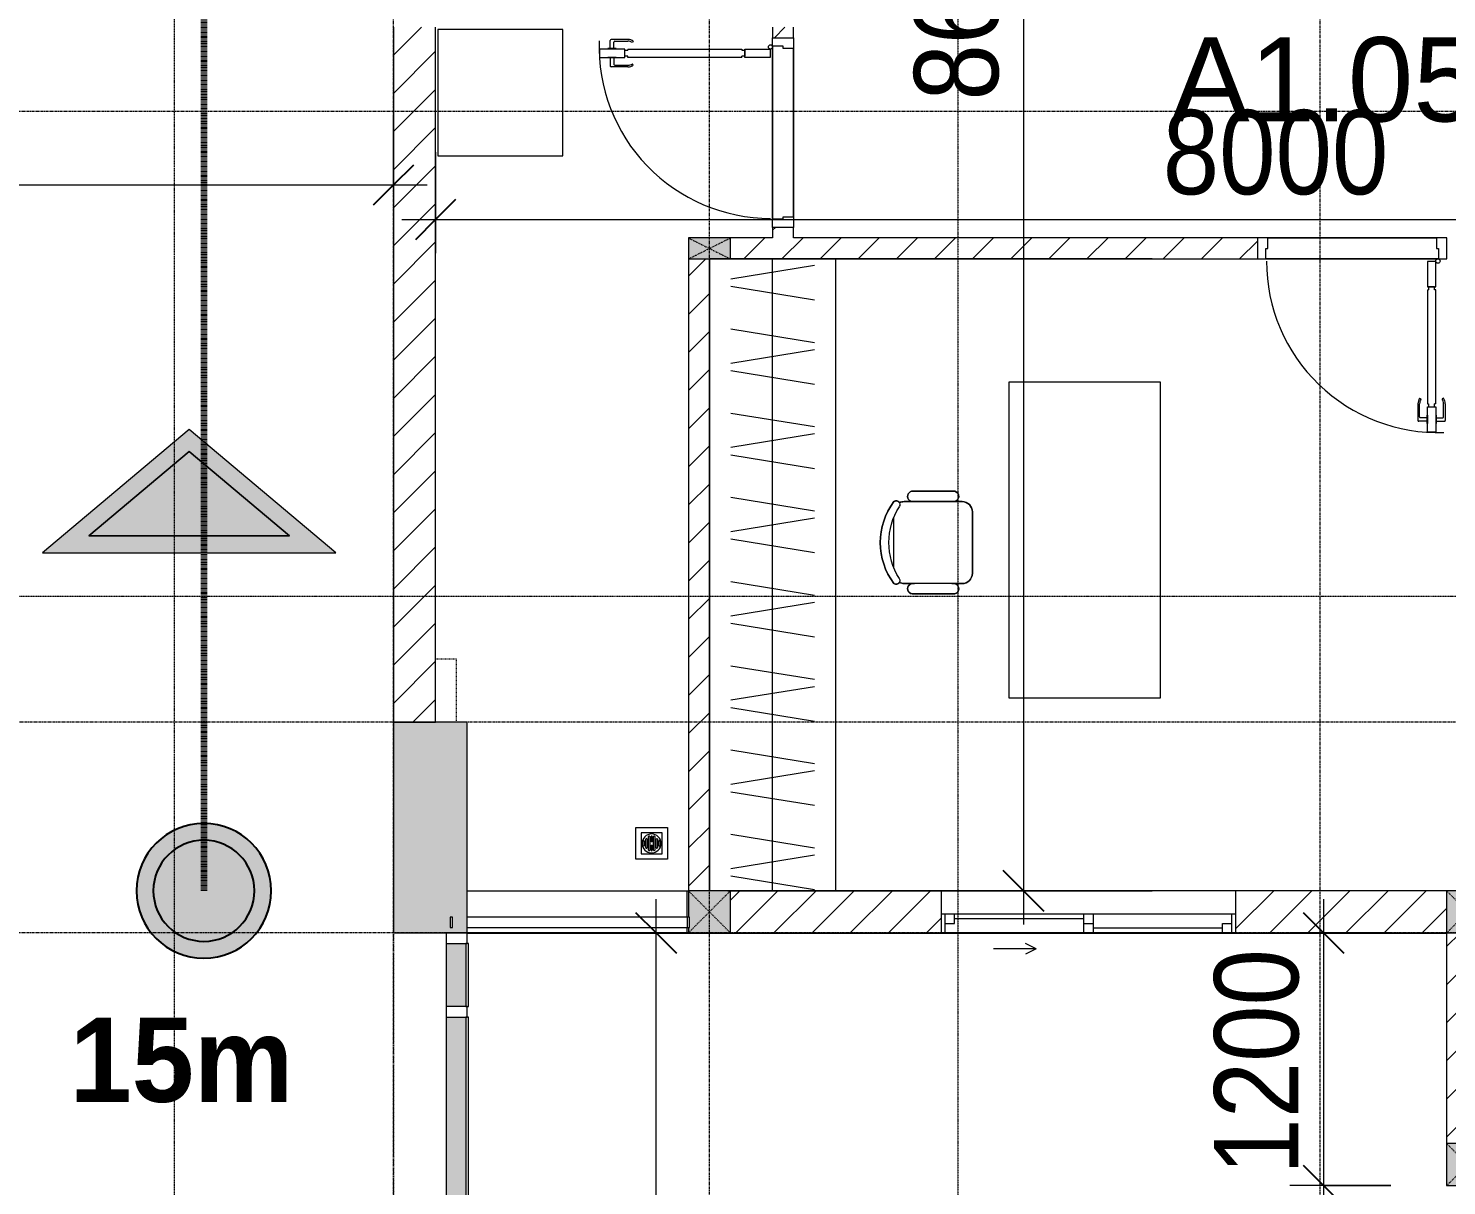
# Model space of a CAD drawing. Header units: millimetres. Extents: x 1591 to 239243, y -15958 to 82755.
# Drawn here: x 144718 to 151451, y 23337 to 28832 of the extents above; entities that cross this region are included whole.
import ezdxf

# ---------------------------------------------------------------- set-up
doc = ezdxf.new("R2010")
doc.units = ezdxf.units.MM
for name, pattern in [('1 NÉT CALL OUT', [6, 3, -3]), ('Dash 1_8_', [6.35, 3.175, -3.175]), ('Dash Dot 3_16_', [7.9375, 4.7625, -1.5875, 0, -1.5875]), ('Dash_2_', [6, 3, -3]), ('Grid Line', [22.225, 12.7, -3.175, 3.175, -3.175])]:
    doc.linetypes.add(name, pattern=pattern)
for name, color, linetype, lineweight in [('0-1', 250, 'Continuous', 5), ('A-ANNO-DIMS', 211, 'Continuous', 9), ('A-ANNO-DIMS-160', 211, 'Continuous', 9), ('A-ANNO-NOTE', 131, 'Continuous', 9), ('A-ANNO-NOTE-1', 131, 'Continuous', 25), ('A-AREA', 32, 'Dash 1_8_', 9), ('A-AREA-IDEN', 2, 'Continuous', 9), ('A-DETL-3', 90, '1 NÉT CALL OUT', 100), ('A-DETL-GENF-1', 9, 'Continuous', 9), ('A-DOOR-1', 254, 'Continuous', 9), ('A-DOOR-2', 9, 'Continuous', 9), ('A-FLOR-1', 7, 'Continuous', 9), ('A-FLOR-2', 9, 'Continuous', 9), ('A-FLOR-HRAL-1', 254, 'Continuous', 9), ('A-FLOR-HRAL-2', 9, 'Continuous', 9), ('A-GLAZ', 151, 'Continuous', 9), ('A-GLAZ-CURT', 52, 'Continuous', 9), ('A-GLAZ-CWMG', 51, 'Continuous', 9), ('A-GLAZ-CWMG-1', 51, 'Continuous', 18), ('A-WALL-1', 253, 'Continuous', 18), ('A-WALL-2', 9, 'Continuous', 9), ('A-WALL-3', 113, 'Continuous', 18), ('A-WALL-PATT-1', 10, 'Continuous', 9), ('A-WALL-PATT-2', 111, 'Continuous', 9), ('G-ANNO-SYMB-1', 111, 'Dash Dot 3_16_', 18), ('G-ANNO-TEXT-2', 142, 'Continuous', 9), ('G-IMPT-1', 254, 'Continuous', 9), ('I-FURN', 30, 'Continuous', 9), ('I-FURN-1', 254, 'Continuous', 9), ('M-EQPM-1', 254, 'Continuous', 9), ('S-COLS', 52, 'Continuous', 9), ('S-COLS-1', 52, 'Continuous', 5), ('S-COLS-2', 250, 'Continuous', 18), ('S-COLS-4', 254, 'Continuous', 9), ('S-COLS-5', 253, 'Continuous', 18), ('S-COLS-6', 52, 'Continuous', 18), ('S-COLS-HDLN', 52, 'Dash_2_', 9), ('S-COLS-HDLN-1', 9, 'Dash_2_', 9), ('S-GRID-1', 1, 'Grid Line', 9)]:
    doc.layers.add(name, color=color, linetype=linetype, lineweight=lineweight)
doc.styles.add('Arial_10', font='arial_0.ttf', dxfattribs={"width": 0.95, "height": 400})
doc.styles.add('Arial_9', font='arial_0.ttf', dxfattribs={"height": 400})
doc.styles.add('UTM Avo', font='UTM Avo.ttf', dxfattribs={"width": 0.9, "height": 400})
doc.dimstyles.new('1_Dim_chi_tiet_2_5', dxfattribs={"dimscale": 304.8, "dimtxt": 399.720379, "dimasz": 0.629921, "dimexe": 0.524934, "dimexo": 0.0625, "dimgap": 0.052493, "dimtad": 1, "dimdec": 0, "dimrnd": 5, "dimzin": 0, "dimdsep": 46, "dimtxsty": 'UTM Avo', "dimblk1": 'OBLIQUE', "dimblk2": 'OBLIQUE', "dimsah": 1, "dimcen": 0.09, "dimdle": 0.524934, "dimazin": 0, "dimtfac": 1, "dimtdec": 4, "dimtix": 1, "dimtmove": 0, "dimatfit": 3, "dimfxl": 1.049869, "dimfxlon": 1, "dimtvp": 1, "dimtolj": 1, "dimtzin": 0, "dimarcsym": 2})
doc.dimstyles.new('1_Dim_chi_tiet_2_5_1', dxfattribs={"dimscale": 304.8, "dimtxt": 399.720379, "dimasz": 0.629921, "dimexe": 0.524934, "dimexo": 0.0625, "dimgap": 0.052493, "dimtad": 1, "dimdec": 0, "dimrnd": 5, "dimzin": 0, "dimdsep": 46, "dimtxsty": 'UTM Avo', "dimblk1": 'OBLIQUE', "dimblk2": 'OBLIQUE', "dimsah": 1, "dimcen": 0.09, "dimdle": 0.524934, "dimazin": 0, "dimtfac": 1, "dimtdec": 4, "dimtix": 1, "dimtmove": 0, "dimatfit": 3, "dimfxl": 1.049869, "dimfxlon": 1, "dimtvp": 1, "dimtolj": 1, "dimtzin": 0, "dimarcsym": 2})
pattern_1 = [(45, (0, 0), (-90.50967, 90.50967), [])]
pattern_2 = [(45, (101998.83, 0), (-90.50967, 90.50967), [])]

# ---------------------------------------------------------------- blocks, each defined once
blk = doc.blocks.new('NCV_TKTC_KET CAU_rvt-1-TKCS_MB TẦNG 5')
at = {"layer": 'S-COLS-1'}
h = blk.add_hatch(color=256, dxfattribs=at)
h.paths.add_polyline_path([(44802.6, 24536.9), (44802.6, 25536.9), (44452.6, 25536.9), (44453.3, 24536.9), (44732.6, 24536.9)])
h.paths.add_polyline_path([(44732.6, 24561.9), (44722.6, 24561.9), (44722.6, 24611.9), (44732.6, 24611.9)])
at = {"layer": 'A-FLOR-1'}
for p, q in [((44802.6, 24535.3), (45853.6, 24535.3)), ((45853.6, 24535.3), (49452.6, 24535.3))]:
    blk.add_line(p, q, dxfattribs=at)
at = {"layer": 'S-COLS-2'}
for p, q in [((44802.6, 25536.9), (44452.6, 25536.9)), ((44452.6, 25536.9), (44452.6, 24536.9)), ((44802.6, 24536.9), (44802.6, 25536.9)), ((44452.6, 24536.9), (44802.6, 24536.9))]:
    blk.add_line(p, q, dxfattribs=at)
blk = doc.blocks.new('DOOR_CW_01 CANH MO-PANEL KINH - DIW_01-900x2200-CỬA GỖ VÂN LAMINATE-553393-TKCS_MB TẦNG 5')
at = {"layer": 'A-DETL-GENF-1'}
for p, q in [((-442, 737), (-442, 816.5)), ((-399, 820.5), (-438, 820.5)), ((-399, 831.8), (-397, 831.8)), ((-399, 792.2), (-399, 831.8)), ((-397, 872), (-357, 872)), ((-397, 752), (-397, 872)), ((-397, 792.2), (-397, 831.8)), ((-357, 872), (-357, 752)), ((-357, 792.2), (-357, 831.8)), ((-355, 831.8), (-357, 831.8)), ((-355, 792.2), (-355, 831.8)), ((-355, 820.5), (-316, 820.5)), ((-312, 737), (-312, 816.5)), ((-434, 799.5), (-434, 737)), ((-399, 803.5), (-430, 803.5)), ((-397, 792.2), (-399, 792.2)), ((-357, 752), (-397, 752)), ((-363, 752), (-391, 752)), ((-391, 752), (-391, 738)), ((-363, 738), (-363, 752)), ((-357, 792.2), (-355, 792.2)), ((-355, 803.5), (-324, 803.5)), ((-320, 799.5), (-320, 737)), ((-433.9, 711.2), (-427.3, 715.8)), ((-397, 738), (-391, 738)), ((-397, 738), (-397, 196)), ((-357, 738), (-363, 738)), ((-357, 196), (-357, 738)), ((-320.1, 711.2), (-326.7, 715.8)), ((-397, 196), (-391, 196)), ((-357, 182), (-397, 182)), ((-397, 182), (-397, 62)), ((-391, 196), (-391, 182)), ((-391, 182), (-363, 182)), ((-357, 196), (-363, 196)), ((-363, 182), (-363, 196)), ((-357, 62), (-357, 182)), ((-397, 62), (-357, 62))]:
    blk.add_line(p, q, dxfattribs=at)
blk.add_circle((-407, 60), 10, dxfattribs=at)
for centre, radius, start, end in [((-438, 816.5), 4, 90, 180), ((-407, 60), 814, 360, 92), ((-316, 816.5), 4, 0, 90), ((-430, 799.5), 4, 90, 180), ((-324, 799.5), 4, 360, 90), ((-397, 737), 45, 180, 215), ((-397, 737), 37, 180, 215), ((-357, 737), 37, 325, 0), ((-357, 737), 45, 325, 0)]:
    blk.add_arc(centre, radius, start, end, dxfattribs=at)
at = {"layer": 'A-DOOR-2'}
for p, q in [((-410, 50), (-450, 50)), ((-450, 50), (-450, -50)), ((-410, 0), (-410, 50)), ((-400, 0), (-410, 0)), ((-407, 50), (-382, 50)), ((-400, -50), (-400, 0)), ((410, 0), (400, 0)), ((400, 0), (400, -50)), ((450, 50), (410, 50)), ((410, 50), (410, 0)), ((450, -50), (450, 50)), ((-450, -50), (-400, -50)), ((400, -50), (450, -50))]:
    blk.add_line(p, q, dxfattribs=at)
blk = doc.blocks.new('TU DO LV A - TU DO LV A-885793-TKCS_MB TẦNG 5')
at = {"layer": 'I-FURN'}
for p, q in [((4.3, 101), (68.9, 499)), ((169, 101), (104.4, 499)), ((202.5, 101), (267.1, 499)), ((404.3, 101), (468.9, 499)), ((569, 101), (504.4, 499)), ((602.5, 101), (667.1, 499)), ((804.3, 101), (868.9, 499)), ((969, 101), (904.4, 499)), ((1002.5, 101), (1067.1, 499)), ((1204.3, 101), (1268.9, 499)), ((1369, 101), (1304.4, 499)), ((1402.5, 101), (1467.1, 499)), ((1604.3, 101), (1668.9, 499)), ((1769, 101), (1704.4, 499)), ((1802.5, 101), (1867.1, 499)), ((2004.3, 101), (2068.9, 499)), ((2169, 101), (2104.4, 499)), ((2202.5, 101), (2267.1, 499)), ((2404.3, 101), (2468.9, 499)), ((2569, 101), (2504.4, 499)), ((2602.5, 101), (2667.1, 499)), ((2804.3, 101), (2868.9, 499)), ((2969, 101), (2904.4, 499)), ((0, 300), (3000, 300)), ((0, 0), (3000, 0))]:
    blk.add_line(p, q, dxfattribs=at)
at = {"layer": 'I-FURN-1'}
blk.add_line((0, 0), (3000, 0), dxfattribs=at)
blk = doc.blocks.new('BAN LV A - BAN LV A_dwg_ban hoc2-348006-TKCS_MB TẦNG 5')
at = {"layer": 'I-FURN'}
for p, q in [((145.8, 437.4), (-145.8, 437.4)), ((-243, 354.4), (-243, 162)), ((-194.4, 388.8), (-194.4, 113.4)), ((194.4, 113.4), (194.4, 388.8)), ((194.4, 351.4), (194.4, 150.8)), ((243.7, 162), (243.7, 354.4)), ((-120.5, 64.8), (120.5, 64.8))]:
    blk.add_line(p, q, dxfattribs=at)
at = {"layer": 'I-FURN', "flags": 128}
blk.add_lwpolyline([(-737.8, 610.5), (-737.8, 1330.5), (-154.9, 1330.5), (762.2, 1330.5), (762.2, 610.5)], close=True, dxfattribs=at)
at = {"layer": 'I-FURN'}
for centre, radius, start, end in [((-145.8, 388.8), 48.6, 90, 180), ((145.8, 388.8), 48.6, 360, 90), ((-218.7, 347.3), 25.3, 343.7398, 163.7398), ((219.4, 347.3), 25.3, 16.2602, 170.70537), ((-218.7, 154.9), 25.3, 163.7398, 16.2602), ((219.4, 154.9), 25.3, 189.29463, 16.2602), ((-180.2, 75.4), 17.8, 57.97259, 216.69006), ((-145.8, 113.4), 48.6, 180, 207.58444), ((0, 359.3), 318.2, 237.57575, 302.42425), ((180.2, 75.4), 17.8, 323.30994, 122.02741), ((145.8, 113.4), 48.6, 332.41556, 0), ((0, 324), 324, 233.1301, 306.8699)]:
    blk.add_arc(centre, radius, start, end, dxfattribs=at)
blk = doc.blocks.new('BAN LV A - BAN LV A_dwg-348005-TKCS_MB TẦNG 5')
at = {"extrusion": (0, 0, -1), "zscale": -1, "rotation": 180}
blk.add_blockref('BAN LV A - BAN LV A_dwg_ban hoc2-348006-TKCS_MB TẦNG 5', (-729, 1383.7), dxfattribs=at)
blk = doc.blocks.new('BAN LV A - BAN LV A-348231-TKCS_MB TẦNG 5')
at = {"layer": 'I-FURN-1'}
for p, q in [((486, 1221.7), (486, 1029.3)), ((534.6, 1270.3), (534.6, 1235.9)), ((923.4, 1232.9), (923.4, 1270.3)), ((972.7, 1029.3), (972.7, 1221.7)), ((534.6, 1029.3), (534.6, 994.9)), ((923.4, 994.9), (923.4, 1032.3)), ((583.2, 946.3), (874.8, 946.3)), ((1491.2, 773.2), (-8.8, 773.2)), ((-8.8, 773.2), (-8.8, 53.2)), ((1491.2, 53.2), (1491.2, 773.2)), ((-8.8, 53.2), (1491.2, 53.2))]:
    blk.add_line(p, q, dxfattribs=at)
for centre, radius, start, end in [((729, 1059.7), 324, 53.1301, 126.8699), ((548.9, 1308.3), 17.8, 143.30994, 240.59603), ((583.2, 1270.3), 48.6, 152.41556, 180), ((909.2, 1308.3), 17.8, 299.40397, 36.69006), ((874.8, 1270.3), 48.6, 360, 27.58444), ((510.3, 1228.8), 25.3, 16.2602, 196.2602), ((948.4, 1228.8), 25.3, 343.7398, 170.70537), ((510.3, 1036.4), 25.3, 196.2602, 343.7398), ((948.4, 1036.4), 25.3, 189.29463, 343.7398), ((583.2, 994.9), 48.6, 180, 270), ((874.8, 994.9), 48.6, 270, 360)]:
    blk.add_arc(centre, radius, start, end, dxfattribs=at)
blk.add_blockref('BAN LV A - BAN LV A_dwg-348005-TKCS_MB TẦNG 5', (0, 0))
blk = doc.blocks.new('MAY GIAT - MAY GIAT_dwg-348053-TKCS_MB TẦNG 5')
at = {"layer": 'G-IMPT-1', "flags": 128}
blk.add_lwpolyline([(5, 596.6), (5, 2.3), (605, 2.3), (605, 596.6)], close=True, dxfattribs=at)
blk = doc.blocks.new('MAY GIAT - MAY GIAT-348233-TKCS_MB TẦNG 5')
at = {"layer": 'I-FURN-1'}
for p, q in [((5, 596.6), (5, 2.3)), ((605, 596.6), (5, 596.6)), ((605, 2.3), (605, 596.6)), ((5, 2.3), (605, 2.3))]:
    blk.add_line(p, q, dxfattribs=at)
blk.add_blockref('MAY GIAT - MAY GIAT_dwg-348053-TKCS_MB TẦNG 5', (0, 0))
blk = doc.blocks.new('THU NUOC - THU NUOC-455054-TKCS_MB TẦNG 5')
at = {"layer": 'M-EQPM-1'}
for p, q in [((-66.3, -70.6), (-66.3, 79.4)), ((-66.3, 79.4), (83.7, 79.4)), ((83.7, 79.4), (83.7, -70.6)), ((58.7, 54.4), (-41.3, 54.4)), ((-41.3, 54.4), (-41.3, -45.6)), ((-23.3, 19.6), (40.9, 19.6)), ((40.9, 13.6), (-23.3, 13.6)), ((-23.3, 7.2), (0.7, 7.2)), ((0.7, 1.2), (-23.3, 1.2)), ((-11, 32.1), (28.5, 32.1)), ((28.5, 26.1), (-11, 26.1)), ((-1.1, 44.5), (18.5, 44.5)), ((18.5, 38.5), (-1.1, 38.5)), ((0.7, 7.2), (0.7, 1.2)), ((16.7, 1.2), (16.7, 7.2)), ((16.7, 7.2), (40.9, 7.2)), ((40.9, 1.2), (16.7, 1.2)), ((58.7, -45.6), (58.7, 54.4)), ((-41.3, -45.6), (58.7, -45.6)), ((-23.3, -4.8), (40.9, -4.8)), ((40.9, -10.8), (-23.3, -10.8)), ((-11, -17.3), (28.5, -17.3)), ((28.5, -23.3), (-11, -23.3)), ((-1.1, -29.6), (18.5, -29.6)), ((18.5, -35.6), (-1.1, -35.6)), ((83.7, -70.6), (-66.3, -70.6))]:
    blk.add_line(p, q, dxfattribs=at)
for centre, radius, start, end in [((8.7, 4.4), 45, 0, 180), ((8.7, 4.4), 45, 360, 180), ((8.7, 4.4), 45, 180, 0), ((8.7, 4.4), 45, 180, 360), ((-23.3, 16.6), 3, 90, 270), ((-23.3, 4.2), 3, 90, 270), ((-11, 29.1), 3, 90, 270), ((-1.1, 41.5), 3, 90, 270), ((18.5, 41.5), 3, 270, 90), ((28.5, 29.1), 3, 270, 90), ((40.9, 16.6), 3, 270, 90), ((40.9, 4.2), 3, 270, 90), ((-23.3, -7.8), 3, 90, 270), ((-11, -20.3), 3, 90, 270), ((-1.1, -32.6), 3, 90, 270), ((18.5, -32.6), 3, 270, 90), ((28.5, -20.3), 3, 270, 90), ((40.9, -7.8), 3, 270, 90)]:
    blk.add_arc(centre, radius, start, end, dxfattribs=at)
blk = doc.blocks.new('Railing - 50 x 10mm-901205-TKCS_MB TẦNG 5')
at = {"layer": 'A-FLOR-HRAL-2'}
for p, q in [((25, 5), (-25, 5)), ((-25, 5), (-25, -5)), ((25, -5), (25, 5)), ((-25, -5), (25, -5))]:
    blk.add_line(p, q, dxfattribs=at)
blk = doc.blocks.new('Railing - Railing-993225-TKCS_MB TẦNG 5')
at = {"layer": 'A-FLOR-HRAL-2'}
for p, q in [((22939.1, 15351.2), (21894.1, 15351.2)), ((21894.1, 15301.2), (22939.1, 15301.2))]:
    blk.add_line(p, q, dxfattribs=at)
at = {"rotation": 90.00000000000037}
for p in [(21819.1, 15326.2), (22944.1, 15326.2)]:
    blk.add_blockref('Railing - 50 x 10mm-901205-TKCS_MB TẦNG 5', p, dxfattribs=at)
blk = doc.blocks.new('G1_SOF - BO TRU - 100x200-745959-TKCS_MB TẦNG 5')
at = {"layer": 'S-COLS'}
blk.add_hatch(color=256, dxfattribs=at).paths.add_polyline_path([(-50, 100), (-50, -100), (50, -100), (50, 100)])
at = {"layer": 'S-COLS-5'}
for p, q in [((50, 100), (-50, 100)), ((-50, 100), (-50, -100)), ((50, -100), (50, 100)), ((-50, -100), (50, -100))]:
    blk.add_line(p, q, dxfattribs=at)
at = {"layer": 'S-COLS-HDLN-1'}
for p, q in [((50, 100), (-50, -100)), ((-50, 100), (50, -100))]:
    blk.add_line(p, q, dxfattribs=at)
blk = doc.blocks.new('DOOR_CW_01 CANH MO-PANEL KINH - DIG_01-900x2200-CỬA NHÔM KÍNH-901215-TKCS_MB TẦNG 5')
at = {"layer": 'A-DETL-GENF-1'}
for p, q in [((-397, -182), (-397, -62)), ((-397, -62), (-357, -62)), ((-357, -62), (-357, -182)), ((-357, -182), (-397, -182)), ((-397, -196), (-391, -196)), ((-397, -738), (-397, -196)), ((-391, -196), (-391, -182)), ((-391, -182), (-363, -182)), ((-363, -182), (-363, -196)), ((-357, -196), (-363, -196)), ((-357, -196), (-357, -738)), ((-442, -737), (-442, -816.5)), ((-434, -799.5), (-434, -737)), ((-433.9, -711.2), (-427.3, -715.8)), ((-397, -738), (-391, -738)), ((-391, -752), (-391, -738)), ((-357, -738), (-363, -738)), ((-363, -738), (-363, -752)), ((-320.1, -711.2), (-326.7, -715.8)), ((-320, -799.5), (-320, -737)), ((-312, -737), (-312, -816.5)), ((-399, -803.5), (-430, -803.5)), ((-399, -792.2), (-399, -831.8)), ((-397, -792.2), (-399, -792.2)), ((-357, -752), (-397, -752)), ((-397, -752), (-397, -872)), ((-397, -792.2), (-397, -831.8)), ((-363, -752), (-391, -752)), ((-357, -872), (-357, -752)), ((-357, -792.2), (-357, -831.8)), ((-357, -792.2), (-355, -792.2)), ((-355, -792.2), (-355, -831.8)), ((-355, -803.5), (-324, -803.5)), ((-399, -820.5), (-438, -820.5)), ((-399, -831.8), (-397, -831.8)), ((-397, -872), (-357, -872)), ((-355, -831.8), (-357, -831.8)), ((-355, -820.5), (-316, -820.5))]:
    blk.add_line(p, q, dxfattribs=at)
blk.add_circle((-407, -60), 10, dxfattribs=at)
for centre, radius, start, end in [((-407, -60), 814, 268, 0), ((-397, -737), 45, 145, 180), ((-397, -737), 37, 145, 180), ((-357, -737), 37, 0, 35), ((-357, -737), 45, 360, 35), ((-430, -799.5), 4, 180, 270), ((-324, -799.5), 4, 270, 0), ((-438, -816.5), 4, 180, 270), ((-316, -816.5), 4, 270, 0)]:
    blk.add_arc(centre, radius, start, end, dxfattribs=at)
at = {"layer": 'A-DOOR-2'}
for p, q in [((-450, -50), (-450, 50)), ((-450, 50), (-400, 50)), ((-400, 50), (-400, 0)), ((400, 0), (400, 50)), ((400, 50), (450, 50)), ((450, 50), (450, -50)), ((-410, -50), (-450, -50)), ((-410, 0), (-410, -50)), ((-400, 0), (-410, 0)), ((-407, -50), (-382, -50)), ((410, 0), (400, 0)), ((410, -50), (410, 0)), ((450, -50), (410, -50))]:
    blk.add_line(p, q, dxfattribs=at)
blk = doc.blocks.new('NCV_TKTC_TANG 5_rvt-1-TKCS_MB TẦNG 5')
at = {"layer": 'A-WALL-PATT-1'}
h = blk.add_hatch(dxfattribs=at)
h.set_pattern_fill('FP_1', color=256, style=0, pattern_type=2)
h.set_pattern_definition(pattern_1)
h.paths.add_polyline_path([(46352.6, 27836.9), (46352.6, 27886.9), (46252.6, 27886.9), (46252.6, 27836.9)])
h.paths.add_polyline_path([(46302.6, 28786.9), (46352.6, 28786.9), (46352.6, 28836.9), (46252.6, 28836.9), (46252.6, 28786.9), (46271.7, 28786.9)])
h = blk.add_hatch(dxfattribs=at)
h.set_pattern_fill('FP_1', color=256, style=0, pattern_type=2)
h.set_pattern_definition(pattern_1)
h.paths.add_polyline_path([(48055.3, 27736.9), (48554.2, 27736.9), (48554.2, 27836.9), (46052.6, 27836.9), (46052.6, 27736.9), (46552.6, 27736.9)])
h = blk.add_hatch(dxfattribs=at)
h.set_pattern_fill('FP_1', color=256, style=0, pattern_type=2)
h.set_pattern_definition(pattern_1)
h.paths.add_polyline_path([(45878, 24736.9), (45952.6, 24736.9), (45952.6, 27736.9), (45852.6, 27736.9), (45853.6, 24736.9)])
at = {"layer": 'A-FLOR-2'}
for p, q in [((46252.6, 28746.9), (46252.6, 27926.9)), ((46352.6, 28736.9), (46352.6, 27936.9)), ((46352.6, 27936.9), (46352.6, 28736.9)), ((48604.2, 27836.9), (49404.2, 27836.9)), ((49404.2, 27836.9), (48604.2, 27836.9)), ((46052.6, 27736.9), (45952.6, 27736.9)), ((45952.6, 27736.9), (45952.6, 24736.9)), ((46552.6, 27736.9), (46052.6, 27736.9)), ((48055.3, 27736.9), (46552.6, 27736.9)), ((49414.2, 27736.9), (48594.2, 27736.9)), ((48594.2, 27736.9), (49414.2, 27736.9)), ((45847.6, 24736.9), (45852.6, 24736.9)), ((46040.3, 24736.9), (46052.6, 24736.9)), ((46052.6, 24736.9), (46552.6, 24736.9)), ((46552.6, 24736.9), (47052.6, 24736.9)), ((47052.6, 24736.9), (48055.3, 24736.9))]:
    blk.add_line(p, q, dxfattribs=at)
at = {"layer": 'A-WALL-1'}
for p, q in [((46252.6, 28836.9), (46252.6, 28786.9)), ((46352.6, 28786.9), (46352.6, 28836.9)), ((46252.6, 27886.9), (46252.6, 27836.9)), ((46352.6, 27836.9), (46352.6, 27886.9)), ((46252.6, 27836.9), (46052.6, 27836.9)), ((48554.2, 27836.9), (46352.6, 27836.9)), ((45852.6, 27736.9), (45852.6, 24736.9)), ((45952.6, 24736.9), (45952.6, 27736.9)), ((46052.6, 27736.9), (48554.2, 27736.9))]:
    blk.add_line(p, q, dxfattribs=at)
at = {"layer": 'A-WALL-2'}
for p, q in [((46252.6, 27926.9), (46252.6, 28746.9)), ((46352.6, 28736.9), (46352.6, 27936.9)), ((48604.2, 27836.9), (49404.2, 27836.9)), ((49414.2, 27736.9), (48594.2, 27736.9)), ((44802.6, 24736.9), (45847.6, 24736.9)), ((45847.6, 24611.9), (45847.6, 24736.9)), ((45847.6, 24536.9), (44802.6, 24536.9)), ((45847.6, 24536.9), (45847.6, 24561.9))]:
    blk.add_line(p, q, dxfattribs=at)
at = {"layer": 'A-DOOR-1'}
for name, p, rotation in [('DOOR_CW_01 CANH MO-PANEL KINH - DIG_01-900x2200-CỬA NHÔM KÍNH-901215-TKCS_MB TẦNG 5', (46302.6, 28336.9), 269.9999999999993), ('DOOR_CW_01 CANH MO-PANEL KINH - DIW_01-900x2200-CỬA GỖ VÂN LAMINATE-553393-TKCS_MB TẦNG 5', (49004.2, 27786.9), 180)]:
    blk.add_blockref(name, p, dxfattribs=dict(at, rotation=rotation))
at = {"layer": 'A-FLOR-HRAL-1'}
blk.add_blockref('Railing - Railing-993225-TKCS_MB TẦNG 5', (22908.5, 9260.7), dxfattribs=at)
at = {"layer": 'I-FURN-1'}
for name, p, rotation in [('MAY GIAT - MAY GIAT-348233-TKCS_MB TẦNG 5', (45259.2, 28222), 90.00000000000021), ('TU DO LV A - TU DO LV A-885793-TKCS_MB TẦNG 5', (46552.6, 24736.9), 90.00000000000014), ('BAN LV A - BAN LV A-348231-TKCS_MB TẦNG 5', (48147.4, 25661.2), 89.99999999999991)]:
    blk.add_blockref(name, p, dxfattribs=dict(at, rotation=rotation))
at = {"layer": 'M-EQPM-1', "rotation": 90.00000000000011}
blk.add_blockref('THU NUOC - THU NUOC-455054-TKCS_MB TẦNG 5', (45682.6, 24953.1), dxfattribs=at)
at = {"layer": 'S-COLS-4', "rotation": 89.99999999999964}
blk.add_blockref('G1_SOF - BO TRU - 100x200-745959-TKCS_MB TẦNG 5', (45952.6, 27786.9), dxfattribs=at)
blk = doc.blocks.new('G1_SOF - BO TRU - 200x200-V14-TKCS_MB TẦNG 5')
at = {"layer": 'S-COLS'}
blk.add_hatch(color=256, dxfattribs=at).paths.add_polyline_path([(100, -100), (100, 100), (-100, 100), (-99, -25.1), (-95, -25.1), (-95.8, -75.1), (-100, -75.1), (-98.8, -100), (-95, -100)])
at = {"layer": 'S-COLS-6'}
for p, q in [((100, 100), (-100, 100)), ((-100, 100), (-100, -25.1)), ((100, -100), (100, 100)), ((-100, -75.1), (-100, -100)), ((-100, -100), (100, -100))]:
    blk.add_line(p, q, dxfattribs=at)
at = {"layer": 'S-COLS-HDLN'}
for p, q in [((100, 100), (-100, -100)), ((-100, 100), (100, -100))]:
    blk.add_line(p, q, dxfattribs=at)
blk = doc.blocks.new('G1_SOF - BO TRU - 200x200-V17-TKCS_MB TẦNG 5')
at = {"layer": 'S-COLS'}
blk.add_hatch(color=256, dxfattribs=at).paths.add_polyline_path([(-100, -100), (100, -99.6), (100, -74.6), (95, -73.3), (95, -24.6), (100, -24.6), (100, 100), (-100, 100), (-100, -100)])
at = {"layer": 'S-COLS-6'}
for p, q in [((100, 100), (-100, 100)), ((-100, 100), (-100, -100)), ((100, -24.6), (100, 100)), ((-100, -100), (100, -100)), ((100, -100), (100, -74.6))]:
    blk.add_line(p, q, dxfattribs=at)
at = {"layer": 'S-COLS-HDLN'}
for p, q in [((100, 100), (-100, -100)), ((-100, 100), (100, -100))]:
    blk.add_line(p, q, dxfattribs=at)
blk = doc.blocks.new('G1_SOF - BO TRU - 200x200-3055083-TKCS_MB TẦNG 5')
at = {"layer": 'S-COLS'}
blk.add_hatch(color=256, dxfattribs=at).paths.add_polyline_path([(100, -100), (100, 100), (-100, 100), (-100, -100), (8.4, -100)])
at = {"layer": 'S-COLS-6'}
for p, q in [((100, 100), (-100, 100)), ((-100, 100), (-100, -100)), ((100, -100), (100, 100)), ((-100, -100), (100, -100))]:
    blk.add_line(p, q, dxfattribs=at)
at = {"layer": 'S-COLS-HDLN'}
for p, q in [((100, 100), (-100, -100)), ((-100, 100), (100, -100))]:
    blk.add_line(p, q, dxfattribs=at)
blk = doc.blocks.new('1_FAMILY RVT - W01-WxH 1400x1400xmm-389822-TKCS_MB TẦNG 5')
at = {"layer": 'A-GLAZ'}
for p, q in [((248.4, 172.39), (299.2, 197.79)), ((248.4, 172.39), (299.2, 146.99)), ((248.4, 172.39), (451.6, 172.39)), ((-700, 96.19), (-700, -103.81)), ((700, 96.19), (-700, 96.19)), ((-700, 96.19), (-636.5, 96.19)), ((-680.95, 96.19), (-680.95, 7.29)), ((-636.5, 96.19), (-22.225, 96.19)), ((-636.5, 96.19), (-636.5, 51.74)), ((-636.5, 73.965), (-22.225, 73.965)), ((-22.225, 7.29), (-22.225, 96.19)), ((-22.225, 96.19), (22.225, 96.19)), ((22.225, 96.19), (680.95, 96.19)), ((22.225, 96.19), (22.225, 7.29)), ((680.95, 96.19), (700, 96.19)), ((680.95, 96.19), (680.95, 7.29)), ((700, -103.81), (700, 96.19)), ((-700, 7.29), (-680.95, 7.29)), ((-636.5, 51.74), (-680.95, 51.74)), ((-680.95, 7.29), (-22.225, 7.29)), ((22.225, 51.74), (-22.225, 51.74)), ((-22.225, 7.29), (22.225, 7.29)), ((22.225, 29.515), (636.5, 29.515)), ((22.225, 7.29), (636.5, 7.29)), ((636.5, 51.74), (636.5, 7.29)), ((680.95, 51.74), (636.5, 51.74)), ((636.5, 7.29), (700, 7.29)), ((-700, -103.81), (700, -103.81))]:
    blk.add_line(p, q, dxfattribs=at)
blk = doc.blocks.new('System Panel - Glazed-1286806-TKCS_MB TẦNG 5')
at = {"layer": 'A-GLAZ-CURT'}
for p, q in [((575, 6), (-575, 6)), ((-575, 6), (-575, -6)), ((575, -6), (575, 6)), ((-575, -6), (575, -6))]:
    blk.add_line(p, q, dxfattribs=at)
blk = doc.blocks.new('System Panel - Glazed-4731944-TKCS_MB TẦNG 5')
at = {"layer": 'A-GLAZ-CURT'}
for p, q in [((150, 6), (-150, 6)), ((-150, 6), (-150, -6)), ((150, -6), (150, 6)), ((-150, -6), (150, -6))]:
    blk.add_line(p, q, dxfattribs=at)
blk = doc.blocks.new('Rectangular Mullion - 50 x 100mm-1286802-TKCS_MB TẦNG 5')
at = {"layer": 'A-GLAZ-CWMG'}
blk.add_hatch(color=256, dxfattribs=at).paths.add_polyline_path([(44702.6, 20586.9), (44796.6, 20586.9), (44796.6, 21736.9), (44702.6, 21736.9), (44702.6, 20751.4)])
blk.add_line((44702.6, 21736.9), (44702.6, 20586.9), dxfattribs=at)
blk = doc.blocks.new('Rectangular Mullion - 50 x 100mm-4709708-TKCS_MB TẦNG 5')
at = {"layer": 'A-GLAZ-CWMG'}
blk.add_hatch(color=256, dxfattribs=at).paths.add_polyline_path([(44796.6, 24186.9), (44796.6, 24486.9), (44702.6, 24486.9), (44702.6, 24186.9)])
blk.add_line((44702.6, 24486.9), (44702.6, 24186.9), dxfattribs=at)
blk = doc.blocks.new('Rectangular Mullion - 50 x 100mm-1286808-TKCS_MB TẦNG 5')
at = {"layer": 'A-GLAZ-CWMG-1'}
for p, q in [((-50, 0), (0, 0)), ((-50, -100), (-50, 0)), ((0, 0), (0, -100)), ((0, -100), (-50, -100))]:
    blk.add_line(p, q, dxfattribs=at)
blk = doc.blocks.new('Rectangular Mullion - 50 x 100mm-1286804-TKCS_MB TẦNG 5')
at = {"layer": 'A-GLAZ-CWMG-1'}
for p, q in [((-25, 0), (25, 0)), ((-25, -100), (-25, 0)), ((25, 0), (25, -100)), ((25, -100), (-25, -100))]:
    blk.add_line(p, q, dxfattribs=at)
blk = doc.blocks.new('DIMBLOCK51-TKCS_MB TẦNG 5')
at = {"layer": 'A-ANNO-DIMS-160'}
for p, q in [((146651.4, 28244.6), (146651.4, 27764.6)), ((146651.4, 27924.6), (146651.4, 28244.6)), ((154651.4, 28244.6), (154651.4, 27764.6)), ((154651.4, 27924.6), (154651.4, 28244.6)), ((146491.4, 27924.6), (154811.4, 27924.6))]:
    blk.add_line(p, q, dxfattribs=at)
at = {"layer": 'A-ANNO-DIMS-160', "lineweight": 25}
for p, q in [((146651.4, 27924.6), (146747.4, 28020.6)), ((154651.4, 27924.6), (154747.4, 28020.6)), ((146651.4, 27924.6), (146555.4, 27828.6)), ((154651.4, 27924.6), (154555.4, 27828.6))]:
    blk.add_line(p, q, dxfattribs=at)
at = {"layer": 'A-ANNO-DIMS-160', "color": 0, "insert": (150103.6, 28444.2), "char_height": 400, "width": 1314.636, "attachment_point": 1, "line_spacing_factor": 1.110334, "style": 'UTM Avo'}
blk.add_mtext('8000', dxfattribs=at)
blk = doc.blocks.new('_Oblique')
at = {"color": 0, "linetype": 'ByBlock', "lineweight": -2}
blk.add_line((-0.5, -0.5), (0.5, 0.5), dxfattribs=at)
blk = doc.blocks.new('DIMBLOCK59-TKCS_MB TẦNG 5')
at = {"layer": 'A-ANNO-DIMS-160'}
for p, q in [((149442.6, 33496.9), (149442.6, 24576.9)), ((149762.6, 33336.9), (149282.6, 33336.9)), ((149442.6, 33336.9), (149762.6, 33336.9)), ((149762.6, 24736.9), (149282.6, 24736.9)), ((149442.6, 24736.9), (149762.6, 24736.9))]:
    blk.add_line(p, q, dxfattribs=at)
at = {"layer": 'A-ANNO-DIMS-160', "lineweight": 25}
for p, q in [((149442.6, 33336.9), (149346.6, 33432.9)), ((149442.6, 33336.9), (149538.6, 33240.9)), ((149442.6, 24736.9), (149346.6, 24832.9)), ((149442.6, 24736.9), (149538.6, 24640.9))]:
    blk.add_line(p, q, dxfattribs=at)
at = {"layer": 'A-ANNO-DIMS-160', "color": 0, "insert": (148922.9, 28489.2), "char_height": 400, "width": 1314.636, "attachment_point": 1, "rotation": 90, "line_spacing_factor": 1.110334, "style": 'UTM Avo'}
blk.add_mtext('8600', dxfattribs=at)
blk = doc.blocks.new('DIMBLOCK237-TKCS_MB TẦNG 5')
at = {"layer": 'A-ANNO-DIMS-160'}
for p, q in [((140851.4, 28408.5), (140851.4, 27928.5)), ((140851.4, 28088.5), (140851.4, 28408.5)), ((146451.4, 28408.5), (146451.4, 27928.5)), ((146451.4, 28088.5), (146451.4, 28408.5)), ((140851.4, 28088.5), (146611.4, 28088.5))]:
    blk.add_line(p, q, dxfattribs=at)
at = {"layer": 'A-ANNO-DIMS-160', "lineweight": 25}
for p, q in [((140851.4, 28088.5), (140947.4, 28184.5)), ((146451.4, 28088.5), (146547.4, 28184.5)), ((140851.4, 28088.5), (140755.4, 27992.5)), ((146451.4, 28088.5), (146355.4, 27992.5))]:
    blk.add_line(p, q, dxfattribs=at)
at = {"layer": 'A-ANNO-DIMS-160', "color": 0, "insert": (143103.6, 28608.1), "char_height": 400, "width": 1314.636, "attachment_point": 1, "line_spacing_factor": 1.110334, "style": 'UTM Avo'}
blk.add_mtext('5600', dxfattribs=at)
blk = doc.blocks.new('DIMBLOCK238-TKCS_MB TẦNG 5')
at = {"layer": 'A-ANNO-DIMS-160'}
for p, q in [((147698.5, 17076.9), (147698.5, 24696.9)), ((147378.5, 24536.9), (147858.5, 24536.9)), ((147698.5, 24536.9), (147378.5, 24536.9)), ((147378.5, 17236.9), (147858.5, 17236.9)), ((147698.5, 17236.9), (147378.5, 17236.9))]:
    blk.add_line(p, q, dxfattribs=at)
at = {"layer": 'A-ANNO-DIMS-160', "lineweight": 25}
for p, q in [((147698.5, 24536.9), (147602.5, 24632.9)), ((147698.5, 24536.9), (147794.5, 24440.9)), ((147698.5, 17236.9), (147602.5, 17332.9)), ((147698.5, 17236.9), (147794.5, 17140.9))]:
    blk.add_line(p, q, dxfattribs=at)
at = {"layer": 'A-ANNO-DIMS-160', "color": 0, "insert": (147178.8, 20339.2), "char_height": 400, "width": 1314.636, "attachment_point": 1, "rotation": 90, "line_spacing_factor": 1.110334, "style": 'UTM Avo'}
blk.add_mtext('7300', dxfattribs=at)
blk = doc.blocks.new('HDNDCT_DIEM THOAT HIEM XA NHAT - HDNDCT_DIEM THOAT HIEM XA NHAT-1614703-TKCS_MB TẦNG 5')
at = {"layer": 'A-ANNO-NOTE'}
h = blk.add_hatch(color=256, dxfattribs=at)
edge = h.paths.add_edge_path()
edge.add_arc((0, 0), 2, 0, 180)
edge.add_arc((0, 0), 2, 180, 360)
edge = h.paths.add_edge_path()
edge.add_arc((0, 0), 1.5, 180, 360)
edge.add_arc((0, 0), 1.5, 360, 540)
h = blk.add_hatch(color=256, dxfattribs=at)
edge = h.paths.add_edge_path()
edge.add_arc((0, 0), 1.5, 0, 180)
edge.add_arc((0, 0), 1.5, 180, 360)
at = {"layer": 'A-ANNO-NOTE-1'}
for radius, start, end in [(2, 360, 180), (1.5, 0, 180), (1.5, 360, 180), (2, 180, 360), (1.5, 180, 0), (1.5, 180, 360)]:
    blk.add_arc((0, 0), radius, start, end, dxfattribs=at)
blk = doc.blocks.new('HDNDCT_MŨI TÊN THOÁT HIỂM - HDNDCT_MŨI TÊN THOÁT HIỂM-1614704-TKCS_MB TẦNG 5')
at = {"layer": 'A-ANNO-NOTE'}
h = blk.add_hatch(color=256, dxfattribs=at)
h.paths.add_polyline_path([(-3.153, 0), (0.5, 4.353), (0.5, -4.353)])
h.paths.add_polyline_path([(-2.5, 0), (0, -2.979), (0, 2.979)])
blk.add_hatch(color=256, dxfattribs=at).paths.add_polyline_path([(0, 2.979), (0, -2.979), (-2.5, 0)])
for p, q in [((0.5, 4.353), (-3.153, 0)), ((0.5, -4.353), (0.5, 4.353)), ((-2.5, 0), (0, 2.979)), ((0, 2.979), (-2.5, 0)), ((0, 2.979), (0, -2.979)), ((0, -2.979), (0, 2.979)), ((-3.153, 0), (0.5, -4.353)), ((0, -2.979), (-2.5, 0)), ((-2.5, 0), (0, -2.979))]:
    blk.add_line(p, q, dxfattribs=at)
blk = doc.blocks.new('DIMBLOCK284-TKCS_MB TẦNG 5')
at = {"layer": 'A-ANNO-DIMS-160'}
for p, q in [((150867.2, 24696.9), (150867.2, 23176.9)), ((151187.2, 24536.9), (150707.2, 24536.9)), ((150867.2, 24536.9), (151187.2, 24536.9)), ((151187.2, 23336.9), (150707.2, 23336.9)), ((150867.2, 23336.9), (151187.2, 23336.9))]:
    blk.add_line(p, q, dxfattribs=at)
at = {"layer": 'A-ANNO-DIMS-160', "lineweight": 25}
for p, q in [((150867.2, 24536.9), (150771.2, 24632.9)), ((150867.2, 24536.9), (150963.2, 24440.9)), ((150867.2, 23336.9), (150771.2, 23432.9)), ((150867.2, 23336.9), (150963.2, 23240.9))]:
    blk.add_line(p, q, dxfattribs=at)
at = {"layer": 'A-ANNO-DIMS-160', "color": 0, "insert": (150347.5, 23389.2), "char_height": 400, "width": 1314.636, "attachment_point": 1, "rotation": 90, "line_spacing_factor": 1.110334, "style": 'UTM Avo'}
blk.add_mtext('1200', dxfattribs=at)

msp = doc.modelspace()

# ---------------------------------------------------------------- hatches: boundary and pattern name
at = {"layer": 'A-WALL-PATT-2'}
h = msp.add_hatch(dxfattribs=at)
h.set_pattern_fill('FP_1', color=256, style=0, pattern_type=2)
h.set_pattern_definition(pattern_2)
h.paths.add_polyline_path([(146651.4, 25536.9), (146651.4, 28836.9), (146451.4, 28836.9), (146451.4, 25536.9)])
h.paths.add_polyline_path([(146451.4, 29036.9), (146651.4, 29036.9), (146651.4, 32536.9), (146451.4, 32536.9), (146451.4, 29966.7)])
h = msp.add_hatch(dxfattribs=at)
h.set_pattern_fill('FP_1', color=256, style=0, pattern_type=2)
h.set_pattern_definition(pattern_2)
h.paths.add_polyline_path([(151451.4, 24536.9), (151451.4, 24736.9), (150451.4, 24736.9), (150451.4, 24536.9)])
h.paths.add_polyline_path([(149051.4, 24536.9), (149051.4, 24736.9), (148051.4, 24736.9), (148051.4, 24536.9), (148551.4, 24536.9)])
h = msp.add_hatch(dxfattribs=at)
h.set_pattern_fill('FP_1', color=256, style=0, pattern_type=2)
h.set_pattern_definition(pattern_2)
h.paths.add_polyline_path([(151651.4, 23536.9), (151651.4, 24536.9), (151451.4, 24535.3), (151451.4, 23536.9)])

# ---------------------------------------------------------------- linework, layer by layer
at = {"layer": 'A-AREA'}
for p, q in [((146751.4, 25836.9), (146651.4, 25836.9)), ((146751.4, 25536.9), (146751.4, 25836.9)), ((146451.4, 24536.9), (146451.4, 17636.9))]:
    msp.add_line(p, q, dxfattribs=at)
at = {"layer": 'A-DETL-3'}
msp.add_line((145551.4, 34537.4), (145551.4, 24736.9), dxfattribs=at)
at = {"layer": 'A-WALL-3'}
for p, q in [((146451.4, 28836.9), (146451.4, 25536.9)), ((146651.4, 25536.9), (146651.4, 28836.9)), ((146451.4, 25536.9), (146651.4, 25536.9)), ((149051.4, 24736.9), (148051.4, 24736.9)), ((151451.4, 24736.9), (150451.4, 24736.9)), ((148051.4, 24536.9), (149051.4, 24536.9)), ((150451.4, 24536.9), (151451.4, 24536.9)), ((151451.4, 24536.9), (151451.4, 23536.9))]:
    msp.add_line(p, q, dxfattribs=at)
at = {"layer": 'G-ANNO-SYMB-1'}
for p, q in [((145410.2, 82373.8), (145410.2, 13320.5)), ((149130.2, 82373.8), (149130.2, 13320.5)), ((130746.6, 26135.3), (236925.7, 26135.3))]:
    msp.add_line(p, q, dxfattribs=at)
at = {"layer": 'S-GRID-1'}
for p, q in [((146451.4, 19118.3), (146451.4, 76659.6)), ((147951.4, 19118.3), (147951.4, 76659.6)), ((150851.4, 19118.3), (150851.4, 76659.6)), ((229978.4, 28436.9), (136410.9, 28436.9)), ((227946.4, 25536.9), (138442.9, 25536.9)), ((229978.4, 24536.9), (136410.9, 24536.9))]:
    msp.add_line(p, q, dxfattribs=at)

# ---------------------------------------------------------------- block references
at = {"layer": '0-1'}
for name in ['NCV_TKTC_KET CAU_rvt-1-TKCS_MB TẦNG 5', 'NCV_TKTC_TANG 5_rvt-1-TKCS_MB TẦNG 5']:
    msp.add_blockref(name, (101998.8, 0), dxfattribs=at)
at = {"layer": 'A-ANNO-NOTE', "xscale": 160, "yscale": 160, "zscale": 160, "rotation": 270.0000000000001}
msp.add_blockref('HDNDCT_MŨI TÊN THOÁT HIỂM - HDNDCT_MŨI TÊN THOÁT HIỂM-1614704-TKCS_MB TẦNG 5', (145481.4, 26422.2), dxfattribs=at)
at = {"layer": 'A-ANNO-NOTE', "xscale": 160, "yscale": 160, "zscale": 160}
msp.add_blockref('HDNDCT_DIEM THOAT HIEM XA NHAT - HDNDCT_DIEM THOAT HIEM XA NHAT-1614703-TKCS_MB TẦNG 5', (145551.4, 24736.9), dxfattribs=at)
at = {"layer": 'A-GLAZ', "rotation": 180}
msp.add_blockref('1_FAMILY RVT - W01-WxH 1400x1400xmm-389822-TKCS_MB TẦNG 5', (149751.4, 24633.1), dxfattribs=at)
at = {"layer": 'A-GLAZ-CURT', "rotation": 89.99999999999993}
for name, p in [('System Panel - Glazed-4731944-TKCS_MB TẦNG 5', (146801.4, 24336.9)), ('System Panel - Glazed-1286806-TKCS_MB TẦNG 5', (146801.4, 23561.9))]:
    msp.add_blockref(name, p, dxfattribs=at)
at = {"layer": 'A-GLAZ-CWMG', "extrusion": (0, 0, -1), "rotation": 90.00000000000007}
for name, p in [('Rectangular Mullion - 50 x 100mm-1286808-TKCS_MB TẦNG 5', (-146801.4, 24536.9)), ('Rectangular Mullion - 50 x 100mm-1286804-TKCS_MB TẦNG 5', (-146801.4, 24161.9))]:
    msp.add_blockref(name, p, dxfattribs=at)
at = {"layer": 'A-GLAZ-CWMG'}
for name, p in [('Rectangular Mullion - 50 x 100mm-4709708-TKCS_MB TẦNG 5', (101998.8, 0)), ('Rectangular Mullion - 50 x 100mm-1286802-TKCS_MB TẦNG 5', (101998.8, 2400))]:
    msp.add_blockref(name, p, dxfattribs=at)
at = {"layer": 'S-COLS'}
for name, p in [('G1_SOF - BO TRU - 200x200-V14-TKCS_MB TẦNG 5', (147951.4, 24636.9)), ('G1_SOF - BO TRU - 200x200-3055083-TKCS_MB TẦNG 5', (151551.4, 24636.9)), ('G1_SOF - BO TRU - 200x200-V17-TKCS_MB TẦNG 5', (151551.4, 23436.9))]:
    msp.add_blockref(name, p, dxfattribs=at)

# ---------------------------------------------------------------- texts
at = {"layer": 'A-AREA-IDEN', "insert": (151262, 28384.3), "char_height": 400, "width": 2233.6, "attachment_point": 8, "line_spacing_factor": 0.936439, "style": 'Arial_9'}
msp.add_mtext('\\pt8,16,24,32,40,48,56,64,72,80,88,96,104,112,120,128,136,144,152,160,168,176,184,192,200,208,216,224,232,240,248,256;A1.05.01', dxfattribs=at)
at = {"layer": 'G-ANNO-TEXT-2', "insert": (145445.2, 23931.7), "char_height": 400, "width": 1437.92, "attachment_point": 5, "line_spacing_factor": 0.936439, "style": 'Arial_10'}
msp.add_mtext('\\pt1824,3648,5472,7296,9120,10944,12768,14592,16416,18240,20064,21888,23712,25536,27360,29184,31008,32832,34656,36480,38304,40128,41952,43776,45600,47424,49248,51072,52896,54720,56544,58368;{\\fArial|b1|i0|c0|p34;15m}', dxfattribs=at)

# ---------------------------------------------------------------- dimensions: what is measured, and where the dimension line sits
at = {"layer": 'A-ANNO-DIMS'}
for base, p1, p2, dimstyle, override, picture, middle in [((149442.6, 24736.9), (149762.6, 33336.9), (149762.6, 24736.9), '1_Dim_chi_tiet_2_5', {"dimpost": '<>', "dimfxl": 8600}, 'DIMBLOCK59-TKCS_MB TẦNG 5', (149219.6, 29036.9)), ((147698.5, 24536.9), (147378.5, 17236.9), (147378.5, 24536.9), '1_Dim_chi_tiet_2_5', {"dimpost": '<>', "dimfxl": 7300}, 'DIMBLOCK238-TKCS_MB TẦNG 5', (147475.5, 20886.9)), ((150867.2, 23336.9), (151187.2, 24536.9), (151187.2, 23336.9), '1_Dim_chi_tiet_2_5_1', {"dimpost": '<>', "dimfxl": 1200}, 'DIMBLOCK284-TKCS_MB TẦNG 5', (150644.2, 23936.9))]:
    dim = msp.add_linear_dim(base=base, p1=p1, p2=p2, angle=90, dimstyle=dimstyle, override=override, dxfattribs=at)
    dim.commit()
    dim.dimension.update_dxf_attribs({"geometry": picture, "text_midpoint": middle})
for base, p1, p2, override, picture, middle in [((146451.4, 28088.5), (140851.4, 28408.5), (146451.4, 28408.5), {"dimpost": '<>', "dimfxl": 5600}, 'DIMBLOCK237-TKCS_MB TẦNG 5', (143651.4, 28311.5)), ((154651.4, 27924.6), (146651.4, 28244.6), (154651.4, 28244.6), {"dimpost": '<>', "dimfxl": 8000}, 'DIMBLOCK51-TKCS_MB TẦNG 5', (150651.4, 28147.6))]:
    dim = msp.add_linear_dim(base=base, p1=p1, p2=p2, dimstyle='1_Dim_chi_tiet_2_5', override=override, dxfattribs=at)
    dim.commit()
    dim.dimension.update_dxf_attribs({"geometry": picture, "text_midpoint": middle})

doc.saveas('drawing.dxf')
